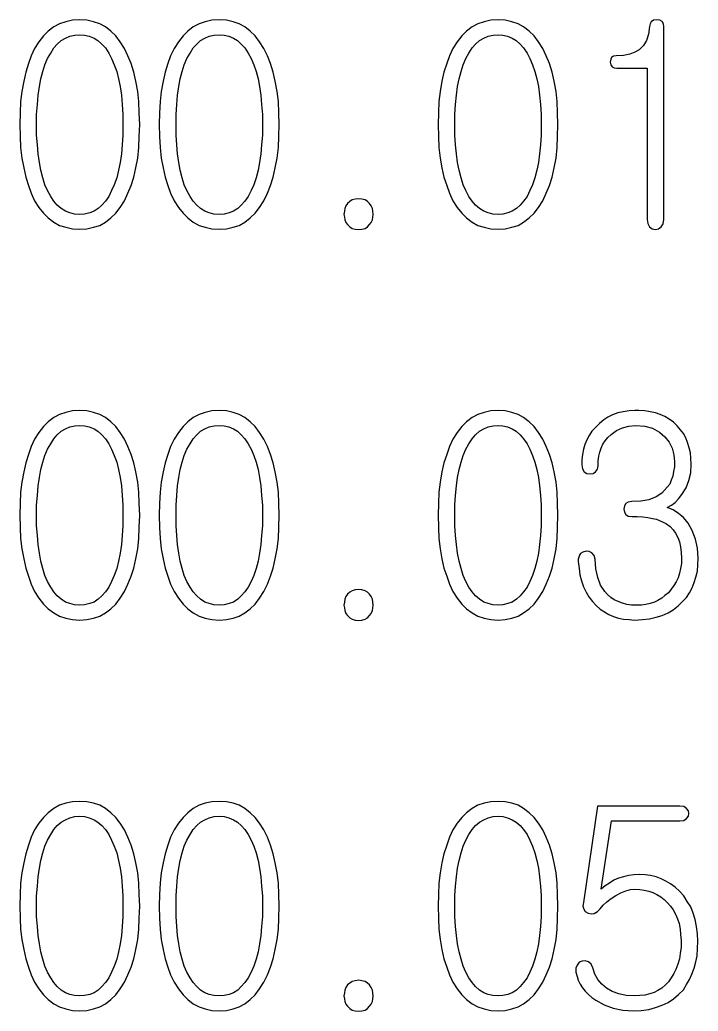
# Model space of a CAD drawing. Extents: x -5 to 108, y -42 to 54.
# Drawn here: x 21.02 to 25.43, y -35.1 to -28.66 of the extents above; entities that cross this region are included whole.
import ezdxf

# ---------------------------------------------------------------- set-up
doc = ezdxf.new("R2010")
doc.units = 0
doc.layers.add('DRILL_GDO', color=1, linetype='CONTINUOUS')

msp = doc.modelspace()

# ---------------------------------------------------------------- linework, layer by layer
at = {"layer": 'DRILL_GDO'}
for points in [[(21.40966, -28.65882), (21.3614, -28.66136), (21.31822, -28.67152), (21.27758, -28.68422), (21.23948, -28.70454), (21.20392, -28.73248), (21.17344, -28.76296), (21.14296, -28.80106), (21.11502, -28.84424), (21.09216, -28.8925), (21.07438, -28.9433), (21.0566, -28.99918), (21.0439, -29.0576), (21.0312, -29.12364), (21.02358, -29.18968), (21.02104, -29.26334), (21.0185, -29.33954), (21.02104, -29.41828), (21.02358, -29.4894), (21.0312, -29.55798), (21.0439, -29.62148), (21.0566, -29.68244), (21.07438, -29.73578), (21.09216, -29.78658), (21.11502, -29.83484), (21.14296, -29.87802), (21.17344, -29.91612), (21.20392, -29.9466), (21.23948, -29.97454), (21.27758, -29.99486), (21.31822, -30.00756), (21.3614, -30.01772), (21.40966, -30.02026), (21.45538, -30.01772), (21.49856, -30.00756), (21.5392, -29.99486), (21.57476, -29.97454), (21.61032, -29.9466), (21.64334, -29.91612), (21.67128, -29.87802), (21.69922, -29.83484), (21.72208, -29.78658), (21.7424, -29.73578), (21.76018, -29.68244), (21.77288, -29.62148), (21.78558, -29.55798), (21.7932, -29.4894), (21.79574, -29.41828), (21.79828, -29.33954), (21.79574, -29.26334), (21.7932, -29.18968), (21.78558, -29.12364), (21.77288, -29.0576), (21.76018, -28.99918), (21.7424, -28.9433), (21.72208, -28.8925), (21.69922, -28.84424), (21.67128, -28.80106), (21.64334, -28.76296), (21.61032, -28.73248), (21.57476, -28.70454), (21.5392, -28.68422), (21.49856, -28.67152), (21.45538, -28.66136), (21.40966, -28.65882)], [(22.31644, -28.65882), (22.26818, -28.66136), (22.225, -28.67152), (22.18436, -28.68422), (22.14626, -28.70454), (22.1107, -28.73248), (22.08022, -28.76296), (22.04974, -28.80106), (22.0218, -28.84424), (21.99894, -28.8925), (21.98116, -28.9433), (21.96338, -28.99918), (21.95068, -29.0576), (21.93798, -29.12364), (21.93036, -29.18968), (21.92782, -29.26334), (21.92528, -29.33954), (21.92782, -29.41828), (21.93036, -29.4894), (21.93798, -29.55798), (21.95068, -29.62148), (21.96338, -29.68244), (21.98116, -29.73578), (21.99894, -29.78658), (22.0218, -29.83484), (22.04974, -29.87802), (22.08022, -29.91612), (22.1107, -29.9466), (22.14626, -29.97454), (22.18436, -29.99486), (22.225, -30.00756), (22.26818, -30.01772), (22.31644, -30.02026), (22.36216, -30.01772), (22.40534, -30.00756), (22.44598, -29.99486), (22.48154, -29.97454), (22.5171, -29.9466), (22.55012, -29.91612), (22.57806, -29.87802), (22.606, -29.83484), (22.62886, -29.78658), (22.64918, -29.73578), (22.66696, -29.68244), (22.67966, -29.62148), (22.69236, -29.55798), (22.69998, -29.4894), (22.70252, -29.41828), (22.70506, -29.33954), (22.70252, -29.26334), (22.69998, -29.18968), (22.69236, -29.12364), (22.67966, -29.0576), (22.66696, -28.99918), (22.64918, -28.9433), (22.62886, -28.8925), (22.606, -28.84424), (22.57806, -28.80106), (22.55012, -28.76296), (22.5171, -28.73248), (22.48154, -28.70454), (22.44598, -28.68422), (22.40534, -28.67152), (22.36216, -28.66136), (22.31644, -28.65882)], [(24.13, -28.65882), (24.08174, -28.66136), (24.03856, -28.67152), (23.99792, -28.68422), (23.95982, -28.70454), (23.92426, -28.73248), (23.89378, -28.76296), (23.8633, -28.80106), (23.83536, -28.84424), (23.8125, -28.8925), (23.79472, -28.9433), (23.77694, -28.99918), (23.76424, -29.0576), (23.75154, -29.12364), (23.74392, -29.18968), (23.74138, -29.26334), (23.73884, -29.33954), (23.74138, -29.41828), (23.74392, -29.4894), (23.75154, -29.55798), (23.76424, -29.62148), (23.77694, -29.68244), (23.79472, -29.73578), (23.8125, -29.78658), (23.83536, -29.83484), (23.8633, -29.87802), (23.89378, -29.91612), (23.92426, -29.9466), (23.95982, -29.97454), (23.99792, -29.99486), (24.03856, -30.00756), (24.08174, -30.01772), (24.13, -30.02026), (24.17572, -30.01772), (24.2189, -30.00756), (24.25954, -29.99486), (24.2951, -29.97454), (24.33066, -29.9466), (24.36368, -29.91612), (24.39162, -29.87802), (24.41956, -29.83484), (24.44242, -29.78658), (24.46274, -29.73578), (24.48052, -29.68244), (24.49322, -29.62148), (24.50592, -29.55798), (24.51354, -29.4894), (24.51608, -29.41828), (24.51862, -29.33954), (24.51608, -29.26334), (24.51354, -29.18968), (24.50592, -29.12364), (24.49322, -29.0576), (24.48052, -28.99918), (24.46274, -28.9433), (24.44242, -28.8925), (24.41956, -28.84424), (24.39162, -28.80106), (24.36368, -28.76296), (24.33066, -28.73248), (24.2951, -28.70454), (24.25954, -28.68422), (24.2189, -28.67152), (24.17572, -28.66136), (24.13, -28.65882)], [(24.90216, -28.97378), (25.09774, -28.97378), (25.09774, -29.95676), (25.10282, -29.98216), (25.11298, -30.00502), (25.13076, -30.01772), (25.15362, -30.0228), (25.1714, -30.01772), (25.18918, -30.00502), (25.20188, -29.9847), (25.20696, -29.95676), (25.20696, -28.702), (25.20442, -28.68422), (25.1968, -28.66898), (25.18156, -28.66136), (25.16124, -28.65882), (25.14092, -28.66136), (25.12568, -28.67152), (25.11806, -28.68422), (25.11298, -28.702), (25.1079, -28.7528), (25.0952, -28.79344), (25.07488, -28.82646), (25.04694, -28.8544), (25.019, -28.86964), (24.98598, -28.88234), (24.94534, -28.88996), (24.89708, -28.8925), (24.8793, -28.89504), (24.8666, -28.90266), (24.86152, -28.91536), (24.85898, -28.93314), (24.86152, -28.95092), (24.87168, -28.96362), (24.88438, -28.97124), (24.90216, -28.97378)], [(21.40966, -28.75534), (21.44014, -28.75788), (21.47062, -28.7655), (21.5011, -28.7782), (21.5265, -28.79344), (21.5519, -28.8163), (21.57476, -28.8417), (21.59762, -28.87472), (21.6154, -28.91028), (21.63318, -28.95092), (21.64842, -28.9941), (21.66112, -29.04236), (21.67128, -29.09316), (21.6789, -29.14904), (21.68398, -29.21), (21.68906, -29.2735), (21.68906, -29.33954), (21.68906, -29.40812), (21.68398, -29.47162), (21.6789, -29.53004), (21.67128, -29.58592), (21.66112, -29.63672), (21.64842, -29.68498), (21.63318, -29.7307), (21.6154, -29.7688), (21.59762, -29.8069), (21.57476, -29.83738), (21.5519, -29.86278), (21.52904, -29.88564), (21.5011, -29.90342), (21.47316, -29.91358), (21.44014, -29.9212), (21.40966, -29.92374), (21.3741, -29.9212), (21.34362, -29.91358), (21.31568, -29.90342), (21.28774, -29.88564), (21.26234, -29.86278), (21.23948, -29.83738), (21.21916, -29.8069), (21.19884, -29.7688), (21.18106, -29.7307), (21.16836, -29.68498), (21.15566, -29.63672), (21.1455, -29.58592), (21.13788, -29.53004), (21.1328, -29.47162), (21.12772, -29.40812), (21.12772, -29.33954), (21.12772, -29.2735), (21.1328, -29.21), (21.13788, -29.14904), (21.1455, -29.09316), (21.15566, -29.04236), (21.16836, -28.9941), (21.18106, -28.95092), (21.19884, -28.91028), (21.21916, -28.87472), (21.23948, -28.8417), (21.26234, -28.8163), (21.28774, -28.79344), (21.31568, -28.7782), (21.34362, -28.7655), (21.37664, -28.75788), (21.40966, -28.75534)], [(22.31644, -28.75534), (22.34692, -28.75788), (22.3774, -28.7655), (22.40788, -28.7782), (22.43328, -28.79344), (22.45868, -28.8163), (22.48154, -28.8417), (22.5044, -28.87472), (22.52218, -28.91028), (22.53996, -28.95092), (22.5552, -28.9941), (22.5679, -29.04236), (22.57806, -29.09316), (22.58568, -29.14904), (22.59076, -29.21), (22.59584, -29.2735), (22.59584, -29.33954), (22.59584, -29.40812), (22.59076, -29.47162), (22.58568, -29.53004), (22.57806, -29.58592), (22.5679, -29.63672), (22.5552, -29.68498), (22.53996, -29.7307), (22.52218, -29.7688), (22.5044, -29.8069), (22.48154, -29.83738), (22.45868, -29.86278), (22.43582, -29.88564), (22.40788, -29.90342), (22.37994, -29.91358), (22.34692, -29.9212), (22.31644, -29.92374), (22.28088, -29.9212), (22.2504, -29.91358), (22.22246, -29.90342), (22.19452, -29.88564), (22.16912, -29.86278), (22.14626, -29.83738), (22.12594, -29.8069), (22.10562, -29.7688), (22.08784, -29.7307), (22.07514, -29.68498), (22.06244, -29.63672), (22.05228, -29.58592), (22.04466, -29.53004), (22.03958, -29.47162), (22.0345, -29.40812), (22.0345, -29.33954), (22.0345, -29.2735), (22.03958, -29.21), (22.04466, -29.14904), (22.05228, -29.09316), (22.06244, -29.04236), (22.07514, -28.9941), (22.08784, -28.95092), (22.10562, -28.91028), (22.12594, -28.87472), (22.14626, -28.8417), (22.16912, -28.8163), (22.19452, -28.79344), (22.22246, -28.7782), (22.2504, -28.7655), (22.28342, -28.75788), (22.31644, -28.75534)], [(24.13, -28.75534), (24.16048, -28.75788), (24.19096, -28.7655), (24.22144, -28.7782), (24.24684, -28.79344), (24.27224, -28.8163), (24.2951, -28.8417), (24.31796, -28.87472), (24.33574, -28.91028), (24.35352, -28.95092), (24.36876, -28.9941), (24.38146, -29.04236), (24.39162, -29.09316), (24.39924, -29.14904), (24.40432, -29.21), (24.4094, -29.2735), (24.4094, -29.33954), (24.4094, -29.40812), (24.40432, -29.47162), (24.39924, -29.53004), (24.39162, -29.58592), (24.38146, -29.63672), (24.36876, -29.68498), (24.35352, -29.7307), (24.33574, -29.7688), (24.31796, -29.8069), (24.2951, -29.83738), (24.27224, -29.86278), (24.24938, -29.88564), (24.22144, -29.90342), (24.1935, -29.91358), (24.16048, -29.9212), (24.13, -29.92374), (24.09444, -29.9212), (24.06396, -29.91358), (24.03602, -29.90342), (24.00808, -29.88564), (23.98268, -29.86278), (23.95982, -29.83738), (23.9395, -29.8069), (23.91918, -29.7688), (23.9014, -29.7307), (23.8887, -29.68498), (23.876, -29.63672), (23.86584, -29.58592), (23.85822, -29.53004), (23.85314, -29.47162), (23.84806, -29.40812), (23.84806, -29.33954), (23.84806, -29.2735), (23.85314, -29.21), (23.85822, -29.14904), (23.86584, -29.09316), (23.876, -29.04236), (23.8887, -28.9941), (23.9014, -28.95092), (23.91918, -28.91028), (23.9395, -28.87472), (23.95982, -28.8417), (23.98268, -28.8163), (24.00808, -28.79344), (24.03602, -28.7782), (24.06396, -28.7655), (24.09698, -28.75788), (24.13, -28.75534)], [(23.22322, -29.82214), (23.20036, -29.82468), (23.18004, -29.82976), (23.1648, -29.83992), (23.14956, -29.85262), (23.1394, -29.86786), (23.13178, -29.88564), (23.12924, -29.90342), (23.1267, -29.92374), (23.12924, -29.94152), (23.13178, -29.9593), (23.1394, -29.97708), (23.14956, -29.98978), (23.1648, -30.00502), (23.18004, -30.01518), (23.20036, -30.02026), (23.22322, -30.0228), (23.24354, -30.02026), (23.26386, -30.01518), (23.2791, -30.00502), (23.2918, -29.98978), (23.3045, -29.97708), (23.31212, -29.9593), (23.31466, -29.94152), (23.3172, -29.92374), (23.31466, -29.90342), (23.31212, -29.88564), (23.3045, -29.86786), (23.2918, -29.85262), (23.2791, -29.83992), (23.26386, -29.82976), (23.24354, -29.82468), (23.22322, -29.82214)], [(21.40966, -31.19882), (21.3614, -31.20136), (21.31822, -31.21152), (21.27758, -31.22422), (21.23948, -31.24454), (21.20392, -31.27248), (21.17344, -31.30296), (21.14296, -31.34106), (21.11502, -31.38424), (21.09216, -31.4325), (21.07438, -31.4833), (21.0566, -31.53918), (21.0439, -31.5976), (21.0312, -31.66364), (21.02358, -31.72968), (21.02104, -31.80334), (21.0185, -31.87954), (21.02104, -31.95828), (21.02358, -32.0294), (21.0312, -32.09798), (21.0439, -32.16148), (21.0566, -32.22244), (21.07438, -32.27578), (21.09216, -32.32658), (21.11502, -32.37484), (21.14296, -32.41802), (21.17344, -32.45612), (21.20392, -32.4866), (21.23948, -32.51454), (21.27758, -32.53486), (21.31822, -32.54756), (21.3614, -32.55772), (21.40966, -32.56026), (21.45538, -32.55772), (21.49856, -32.54756), (21.5392, -32.53486), (21.57476, -32.51454), (21.61032, -32.4866), (21.64334, -32.45612), (21.67128, -32.41802), (21.69922, -32.37484), (21.72208, -32.32658), (21.7424, -32.27578), (21.76018, -32.22244), (21.77288, -32.16148), (21.78558, -32.09798), (21.7932, -32.0294), (21.79574, -31.95828), (21.79828, -31.87954), (21.79574, -31.80334), (21.7932, -31.72968), (21.78558, -31.66364), (21.77288, -31.5976), (21.76018, -31.53918), (21.7424, -31.4833), (21.72208, -31.4325), (21.69922, -31.38424), (21.67128, -31.34106), (21.64334, -31.30296), (21.61032, -31.27248), (21.57476, -31.24454), (21.5392, -31.22422), (21.49856, -31.21152), (21.45538, -31.20136), (21.40966, -31.19882)], [(22.31644, -31.19882), (22.26818, -31.20136), (22.225, -31.21152), (22.18436, -31.22422), (22.14626, -31.24454), (22.1107, -31.27248), (22.08022, -31.30296), (22.04974, -31.34106), (22.0218, -31.38424), (21.99894, -31.4325), (21.98116, -31.4833), (21.96338, -31.53918), (21.95068, -31.5976), (21.93798, -31.66364), (21.93036, -31.72968), (21.92782, -31.80334), (21.92528, -31.87954), (21.92782, -31.95828), (21.93036, -32.0294), (21.93798, -32.09798), (21.95068, -32.16148), (21.96338, -32.22244), (21.98116, -32.27578), (21.99894, -32.32658), (22.0218, -32.37484), (22.04974, -32.41802), (22.08022, -32.45612), (22.1107, -32.4866), (22.14626, -32.51454), (22.18436, -32.53486), (22.225, -32.54756), (22.26818, -32.55772), (22.31644, -32.56026), (22.36216, -32.55772), (22.40534, -32.54756), (22.44598, -32.53486), (22.48154, -32.51454), (22.5171, -32.4866), (22.55012, -32.45612), (22.57806, -32.41802), (22.606, -32.37484), (22.62886, -32.32658), (22.64918, -32.27578), (22.66696, -32.22244), (22.67966, -32.16148), (22.69236, -32.09798), (22.69998, -32.0294), (22.70252, -31.95828), (22.70506, -31.87954), (22.70252, -31.80334), (22.69998, -31.72968), (22.69236, -31.66364), (22.67966, -31.5976), (22.66696, -31.53918), (22.64918, -31.4833), (22.62886, -31.4325), (22.606, -31.38424), (22.57806, -31.34106), (22.55012, -31.30296), (22.5171, -31.27248), (22.48154, -31.24454), (22.44598, -31.22422), (22.40534, -31.21152), (22.36216, -31.20136), (22.31644, -31.19882)], [(24.13, -31.19882), (24.08174, -31.20136), (24.03856, -31.21152), (23.99792, -31.22422), (23.95982, -31.24454), (23.92426, -31.27248), (23.89378, -31.30296), (23.8633, -31.34106), (23.83536, -31.38424), (23.8125, -31.4325), (23.79472, -31.4833), (23.77694, -31.53918), (23.76424, -31.5976), (23.75154, -31.66364), (23.74392, -31.72968), (23.74138, -31.80334), (23.73884, -31.87954), (23.74138, -31.95828), (23.74392, -32.0294), (23.75154, -32.09798), (23.76424, -32.16148), (23.77694, -32.22244), (23.79472, -32.27578), (23.8125, -32.32658), (23.83536, -32.37484), (23.8633, -32.41802), (23.89378, -32.45612), (23.92426, -32.4866), (23.95982, -32.51454), (23.99792, -32.53486), (24.03856, -32.54756), (24.08174, -32.55772), (24.13, -32.56026), (24.17572, -32.55772), (24.2189, -32.54756), (24.25954, -32.53486), (24.2951, -32.51454), (24.33066, -32.4866), (24.36368, -32.45612), (24.39162, -32.41802), (24.41956, -32.37484), (24.44242, -32.32658), (24.46274, -32.27578), (24.48052, -32.22244), (24.49322, -32.16148), (24.50592, -32.09798), (24.51354, -32.0294), (24.51608, -31.95828), (24.51862, -31.87954), (24.51608, -31.80334), (24.51354, -31.72968), (24.50592, -31.66364), (24.49322, -31.5976), (24.48052, -31.53918), (24.46274, -31.4833), (24.44242, -31.4325), (24.41956, -31.38424), (24.39162, -31.34106), (24.36368, -31.30296), (24.33066, -31.27248), (24.2951, -31.24454), (24.25954, -31.22422), (24.2189, -31.21152), (24.17572, -31.20136), (24.13, -31.19882)], [(25.0444, -31.19882), (25.019, -31.19882), (24.9809, -31.20136), (24.9428, -31.20644), (24.90724, -31.21406), (24.87422, -31.22676), (24.84374, -31.242), (24.8158, -31.25978), (24.78786, -31.28264), (24.76246, -31.30804), (24.7396, -31.33344), (24.72182, -31.36138), (24.70658, -31.38932), (24.69388, -31.4198), (24.68372, -31.45028), (24.67864, -31.4833), (24.67356, -31.51632), (24.67356, -31.55188), (24.67864, -31.57728), (24.6888, -31.5976), (24.70658, -31.60776), (24.7269, -31.6103), (24.74722, -31.60776), (24.76246, -31.5976), (24.77516, -31.57982), (24.78024, -31.55696), (24.78024, -31.52648), (24.78532, -31.496), (24.7904, -31.46806), (24.80056, -31.44266), (24.81072, -31.41726), (24.82596, -31.3944), (24.84374, -31.37408), (24.86406, -31.35376), (24.89962, -31.32836), (24.93772, -31.31058), (24.97836, -31.30042), (25.02408, -31.29534), (25.0825, -31.30042), (25.1333, -31.31312), (25.17902, -31.33852), (25.21458, -31.369), (25.24252, -31.40456), (25.2603, -31.44266), (25.273, -31.48584), (25.27554, -31.53156), (25.27554, -31.56458), (25.27046, -31.59506), (25.26538, -31.62554), (25.25522, -31.65094), (25.24506, -31.67634), (25.22982, -31.69666), (25.21204, -31.71698), (25.19426, -31.73476), (25.15616, -31.76016), (25.11044, -31.77794), (25.0571, -31.7881), (24.99868, -31.79064), (24.97582, -31.79318), (24.96058, -31.80334), (24.95042, -31.81858), (24.94788, -31.8389), (24.95042, -31.85922), (24.96058, -31.87446), (24.97582, -31.88462), (24.99868, -31.88716), (25.03424, -31.88716), (25.0698, -31.8897), (25.10282, -31.89478), (25.1333, -31.89986), (25.1587, -31.90494), (25.1841, -31.9151), (25.20696, -31.92526), (25.22474, -31.93542), (25.2476, -31.9532), (25.26792, -31.97352), (25.28316, -31.99638), (25.2984, -32.02432), (25.30856, -32.05226), (25.31618, -32.08528), (25.31872, -32.12084), (25.32126, -32.15894), (25.32126, -32.19196), (25.31618, -32.22498), (25.30856, -32.25546), (25.30094, -32.28594), (25.28824, -32.31134), (25.273, -32.33674), (25.25522, -32.3596), (25.23744, -32.38246), (25.21458, -32.40024), (25.19426, -32.41802), (25.16886, -32.43326), (25.146, -32.44342), (25.11806, -32.45358), (25.09012, -32.45866), (25.06218, -32.46374), (25.0317, -32.46374), (24.99614, -32.46374), (24.96566, -32.45866), (24.93772, -32.45104), (24.90978, -32.44088), (24.88438, -32.42818), (24.86152, -32.41294), (24.8412, -32.39516), (24.82342, -32.37484), (24.79548, -32.3342), (24.7777, -32.2834), (24.765, -32.22752), (24.75992, -32.16402), (24.75484, -32.14116), (24.7396, -32.12338), (24.72182, -32.11576), (24.7015, -32.11322), (24.68118, -32.1183), (24.66594, -32.12846), (24.65832, -32.13862), (24.65324, -32.15132), (24.6507, -32.16402), (24.6507, -32.17926), (24.65578, -32.22498), (24.66086, -32.26562), (24.67102, -32.30626), (24.68372, -32.34436), (24.7015, -32.37992), (24.71928, -32.4104), (24.74214, -32.44088), (24.76754, -32.46628), (24.79294, -32.48914), (24.82088, -32.50692), (24.84882, -32.5247), (24.8793, -32.5374), (24.91232, -32.54756), (24.94534, -32.55518), (24.9809, -32.55772), (25.01646, -32.56026), (25.06726, -32.55772), (25.11298, -32.55264), (25.15616, -32.54248), (25.1968, -32.52978), (25.2349, -32.51454), (25.26792, -32.49422), (25.30094, -32.46882), (25.32888, -32.44088), (25.35428, -32.41294), (25.3746, -32.38246), (25.39238, -32.35198), (25.40508, -32.31642), (25.41524, -32.28086), (25.4254, -32.24276), (25.42794, -32.20212), (25.43048, -32.15894), (25.4254, -32.0929), (25.4127, -32.03448), (25.39238, -31.9786), (25.36444, -31.93034), (25.33396, -31.89478), (25.30348, -31.86684), (25.26792, -31.84398), (25.22982, -31.82874), (25.25776, -31.8135), (25.28062, -31.79572), (25.30348, -31.77286), (25.3238, -31.74492), (25.35174, -31.70174), (25.36952, -31.65348), (25.38222, -31.60268), (25.38476, -31.5468), (25.38222, -31.5087), (25.37968, -31.47314), (25.37206, -31.44012), (25.3619, -31.4071), (25.3492, -31.37662), (25.33396, -31.34868), (25.31618, -31.32328), (25.29332, -31.29788), (25.27046, -31.27502), (25.24252, -31.2547), (25.21458, -31.23692), (25.1841, -31.22422), (25.15362, -31.21406), (25.11806, -31.20644), (25.0825, -31.20136), (25.0444, -31.19882)], [(21.40966, -31.29534), (21.44014, -31.29788), (21.47062, -31.3055), (21.5011, -31.3182), (21.5265, -31.33344), (21.5519, -31.3563), (21.57476, -31.3817), (21.59762, -31.41472), (21.6154, -31.45028), (21.63318, -31.49092), (21.64842, -31.5341), (21.66112, -31.58236), (21.67128, -31.63316), (21.6789, -31.68904), (21.68398, -31.75), (21.68906, -31.8135), (21.68906, -31.87954), (21.68906, -31.94812), (21.68398, -32.01162), (21.6789, -32.07004), (21.67128, -32.12592), (21.66112, -32.17672), (21.64842, -32.22498), (21.63318, -32.2707), (21.6154, -32.3088), (21.59762, -32.3469), (21.57476, -32.37738), (21.5519, -32.40278), (21.52904, -32.42564), (21.5011, -32.44342), (21.47316, -32.45358), (21.44014, -32.4612), (21.40966, -32.46374), (21.3741, -32.4612), (21.34362, -32.45358), (21.31568, -32.44342), (21.28774, -32.42564), (21.26234, -32.40278), (21.23948, -32.37738), (21.21916, -32.3469), (21.19884, -32.3088), (21.18106, -32.2707), (21.16836, -32.22498), (21.15566, -32.17672), (21.1455, -32.12592), (21.13788, -32.07004), (21.1328, -32.01162), (21.12772, -31.94812), (21.12772, -31.87954), (21.12772, -31.8135), (21.1328, -31.75), (21.13788, -31.68904), (21.1455, -31.63316), (21.15566, -31.58236), (21.16836, -31.5341), (21.18106, -31.49092), (21.19884, -31.45028), (21.21916, -31.41472), (21.23948, -31.3817), (21.26234, -31.3563), (21.28774, -31.33344), (21.31568, -31.3182), (21.34362, -31.3055), (21.37664, -31.29788), (21.40966, -31.29534)], [(22.31644, -31.29534), (22.34692, -31.29788), (22.3774, -31.3055), (22.40788, -31.3182), (22.43328, -31.33344), (22.45868, -31.3563), (22.48154, -31.3817), (22.5044, -31.41472), (22.52218, -31.45028), (22.53996, -31.49092), (22.5552, -31.5341), (22.5679, -31.58236), (22.57806, -31.63316), (22.58568, -31.68904), (22.59076, -31.75), (22.59584, -31.8135), (22.59584, -31.87954), (22.59584, -31.94812), (22.59076, -32.01162), (22.58568, -32.07004), (22.57806, -32.12592), (22.5679, -32.17672), (22.5552, -32.22498), (22.53996, -32.2707), (22.52218, -32.3088), (22.5044, -32.3469), (22.48154, -32.37738), (22.45868, -32.40278), (22.43582, -32.42564), (22.40788, -32.44342), (22.37994, -32.45358), (22.34692, -32.4612), (22.31644, -32.46374), (22.28088, -32.4612), (22.2504, -32.45358), (22.22246, -32.44342), (22.19452, -32.42564), (22.16912, -32.40278), (22.14626, -32.37738), (22.12594, -32.3469), (22.10562, -32.3088), (22.08784, -32.2707), (22.07514, -32.22498), (22.06244, -32.17672), (22.05228, -32.12592), (22.04466, -32.07004), (22.03958, -32.01162), (22.0345, -31.94812), (22.0345, -31.87954), (22.0345, -31.8135), (22.03958, -31.75), (22.04466, -31.68904), (22.05228, -31.63316), (22.06244, -31.58236), (22.07514, -31.5341), (22.08784, -31.49092), (22.10562, -31.45028), (22.12594, -31.41472), (22.14626, -31.3817), (22.16912, -31.3563), (22.19452, -31.33344), (22.22246, -31.3182), (22.2504, -31.3055), (22.28342, -31.29788), (22.31644, -31.29534)], [(24.13, -31.29534), (24.16048, -31.29788), (24.19096, -31.3055), (24.22144, -31.3182), (24.24684, -31.33344), (24.27224, -31.3563), (24.2951, -31.3817), (24.31796, -31.41472), (24.33574, -31.45028), (24.35352, -31.49092), (24.36876, -31.5341), (24.38146, -31.58236), (24.39162, -31.63316), (24.39924, -31.68904), (24.40432, -31.75), (24.4094, -31.8135), (24.4094, -31.87954), (24.4094, -31.94812), (24.40432, -32.01162), (24.39924, -32.07004), (24.39162, -32.12592), (24.38146, -32.17672), (24.36876, -32.22498), (24.35352, -32.2707), (24.33574, -32.3088), (24.31796, -32.3469), (24.2951, -32.37738), (24.27224, -32.40278), (24.24938, -32.42564), (24.22144, -32.44342), (24.1935, -32.45358), (24.16048, -32.4612), (24.13, -32.46374), (24.09444, -32.4612), (24.06396, -32.45358), (24.03602, -32.44342), (24.00808, -32.42564), (23.98268, -32.40278), (23.95982, -32.37738), (23.9395, -32.3469), (23.91918, -32.3088), (23.9014, -32.2707), (23.8887, -32.22498), (23.876, -32.17672), (23.86584, -32.12592), (23.85822, -32.07004), (23.85314, -32.01162), (23.84806, -31.94812), (23.84806, -31.87954), (23.84806, -31.8135), (23.85314, -31.75), (23.85822, -31.68904), (23.86584, -31.63316), (23.876, -31.58236), (23.8887, -31.5341), (23.9014, -31.49092), (23.91918, -31.45028), (23.9395, -31.41472), (23.95982, -31.3817), (23.98268, -31.3563), (24.00808, -31.33344), (24.03602, -31.3182), (24.06396, -31.3055), (24.09698, -31.29788), (24.13, -31.29534)], [(23.22322, -32.36214), (23.20036, -32.36468), (23.18004, -32.36976), (23.1648, -32.37992), (23.14956, -32.39262), (23.1394, -32.40786), (23.13178, -32.42564), (23.12924, -32.44342), (23.1267, -32.46374), (23.12924, -32.48152), (23.13178, -32.4993), (23.1394, -32.51708), (23.14956, -32.52978), (23.1648, -32.54502), (23.18004, -32.55518), (23.20036, -32.56026), (23.22322, -32.5628), (23.24354, -32.56026), (23.26386, -32.55518), (23.2791, -32.54502), (23.2918, -32.52978), (23.3045, -32.51708), (23.31212, -32.4993), (23.31466, -32.48152), (23.3172, -32.46374), (23.31466, -32.44342), (23.31212, -32.42564), (23.3045, -32.40786), (23.2918, -32.39262), (23.2791, -32.37992), (23.26386, -32.36976), (23.24354, -32.36468), (23.22322, -32.36214)], [(21.40966, -33.73882), (21.3614, -33.74136), (21.31822, -33.75152), (21.27758, -33.76422), (21.23948, -33.78454), (21.20392, -33.81248), (21.17344, -33.84296), (21.14296, -33.88106), (21.11502, -33.92424), (21.09216, -33.9725), (21.07438, -34.0233), (21.0566, -34.07918), (21.0439, -34.1376), (21.0312, -34.20364), (21.02358, -34.26968), (21.02104, -34.34334), (21.0185, -34.41954), (21.02104, -34.49828), (21.02358, -34.5694), (21.0312, -34.63798), (21.0439, -34.70148), (21.0566, -34.76244), (21.07438, -34.81578), (21.09216, -34.86658), (21.11502, -34.91484), (21.14296, -34.95802), (21.17344, -34.99612), (21.20392, -35.0266), (21.23948, -35.05454), (21.27758, -35.07486), (21.31822, -35.08756), (21.3614, -35.09772), (21.40966, -35.10026), (21.45538, -35.09772), (21.49856, -35.08756), (21.5392, -35.07486), (21.57476, -35.05454), (21.61032, -35.0266), (21.64334, -34.99612), (21.67128, -34.95802), (21.69922, -34.91484), (21.72208, -34.86658), (21.7424, -34.81578), (21.76018, -34.76244), (21.77288, -34.70148), (21.78558, -34.63798), (21.7932, -34.5694), (21.79574, -34.49828), (21.79828, -34.41954), (21.79574, -34.34334), (21.7932, -34.26968), (21.78558, -34.20364), (21.77288, -34.1376), (21.76018, -34.07918), (21.7424, -34.0233), (21.72208, -33.9725), (21.69922, -33.92424), (21.67128, -33.88106), (21.64334, -33.84296), (21.61032, -33.81248), (21.57476, -33.78454), (21.5392, -33.76422), (21.49856, -33.75152), (21.45538, -33.74136), (21.40966, -33.73882)], [(22.31644, -33.73882), (22.26818, -33.74136), (22.225, -33.75152), (22.18436, -33.76422), (22.14626, -33.78454), (22.1107, -33.81248), (22.08022, -33.84296), (22.04974, -33.88106), (22.0218, -33.92424), (21.99894, -33.9725), (21.98116, -34.0233), (21.96338, -34.07918), (21.95068, -34.1376), (21.93798, -34.20364), (21.93036, -34.26968), (21.92782, -34.34334), (21.92528, -34.41954), (21.92782, -34.49828), (21.93036, -34.5694), (21.93798, -34.63798), (21.95068, -34.70148), (21.96338, -34.76244), (21.98116, -34.81578), (21.99894, -34.86658), (22.0218, -34.91484), (22.04974, -34.95802), (22.08022, -34.99612), (22.1107, -35.0266), (22.14626, -35.05454), (22.18436, -35.07486), (22.225, -35.08756), (22.26818, -35.09772), (22.31644, -35.10026), (22.36216, -35.09772), (22.40534, -35.08756), (22.44598, -35.07486), (22.48154, -35.05454), (22.5171, -35.0266), (22.55012, -34.99612), (22.57806, -34.95802), (22.606, -34.91484), (22.62886, -34.86658), (22.64918, -34.81578), (22.66696, -34.76244), (22.67966, -34.70148), (22.69236, -34.63798), (22.69998, -34.5694), (22.70252, -34.49828), (22.70506, -34.41954), (22.70252, -34.34334), (22.69998, -34.26968), (22.69236, -34.20364), (22.67966, -34.1376), (22.66696, -34.07918), (22.64918, -34.0233), (22.62886, -33.9725), (22.606, -33.92424), (22.57806, -33.88106), (22.55012, -33.84296), (22.5171, -33.81248), (22.48154, -33.78454), (22.44598, -33.76422), (22.40534, -33.75152), (22.36216, -33.74136), (22.31644, -33.73882)], [(24.13, -33.73882), (24.08174, -33.74136), (24.03856, -33.75152), (23.99792, -33.76422), (23.95982, -33.78454), (23.92426, -33.81248), (23.89378, -33.84296), (23.8633, -33.88106), (23.83536, -33.92424), (23.8125, -33.9725), (23.79472, -34.0233), (23.77694, -34.07918), (23.76424, -34.1376), (23.75154, -34.20364), (23.74392, -34.26968), (23.74138, -34.34334), (23.73884, -34.41954), (23.74138, -34.49828), (23.74392, -34.5694), (23.75154, -34.63798), (23.76424, -34.70148), (23.77694, -34.76244), (23.79472, -34.81578), (23.8125, -34.86658), (23.83536, -34.91484), (23.8633, -34.95802), (23.89378, -34.99612), (23.92426, -35.0266), (23.95982, -35.05454), (23.99792, -35.07486), (24.03856, -35.08756), (24.08174, -35.09772), (24.13, -35.10026), (24.17572, -35.09772), (24.2189, -35.08756), (24.25954, -35.07486), (24.2951, -35.05454), (24.33066, -35.0266), (24.36368, -34.99612), (24.39162, -34.95802), (24.41956, -34.91484), (24.44242, -34.86658), (24.46274, -34.81578), (24.48052, -34.76244), (24.49322, -34.70148), (24.50592, -34.63798), (24.51354, -34.5694), (24.51608, -34.49828), (24.51862, -34.41954), (24.51608, -34.34334), (24.51354, -34.26968), (24.50592, -34.20364), (24.49322, -34.1376), (24.48052, -34.07918), (24.46274, -34.0233), (24.44242, -33.9725), (24.41956, -33.92424), (24.39162, -33.88106), (24.36368, -33.84296), (24.33066, -33.81248), (24.2951, -33.78454), (24.25954, -33.76422), (24.2189, -33.75152), (24.17572, -33.74136), (24.13, -33.73882)], [(25.3111, -33.7693), (24.77516, -33.7693), (24.68372, -34.39668), (24.68118, -34.41954), (24.68626, -34.43986), (24.69642, -34.4551), (24.7142, -34.46526), (24.73452, -34.47034), (24.75484, -34.4678), (24.77516, -34.4551), (24.79294, -34.43732), (24.81326, -34.41446), (24.83612, -34.3916), (24.86406, -34.37128), (24.89454, -34.35096), (24.92756, -34.33318), (24.96058, -34.32048), (24.99106, -34.31286), (25.019, -34.31032), (25.05202, -34.31286), (25.07996, -34.3154), (25.11044, -34.32302), (25.13584, -34.33064), (25.16124, -34.34334), (25.18664, -34.35858), (25.2095, -34.37636), (25.22982, -34.39668), (25.25014, -34.41954), (25.26792, -34.44494), (25.28316, -34.47288), (25.29586, -34.50336), (25.30602, -34.53384), (25.31364, -34.5694), (25.31618, -34.60496), (25.31872, -34.64306), (25.31872, -34.68624), (25.31364, -34.72688), (25.30856, -34.76244), (25.2984, -34.798), (25.2857, -34.83102), (25.273, -34.85896), (25.25522, -34.8869), (25.23744, -34.9123), (25.21712, -34.93262), (25.19426, -34.95294), (25.16886, -34.96818), (25.14346, -34.98088), (25.11552, -34.99104), (25.0825, -34.99866), (25.05202, -35.0012), (25.01646, -35.00374), (24.96312, -35.0012), (24.91486, -34.99104), (24.87168, -34.9758), (24.83358, -34.95294), (24.8031, -34.92754), (24.7777, -34.89706), (24.75738, -34.8615), (24.74468, -34.82086), (24.73452, -34.798), (24.71674, -34.78276), (24.69642, -34.77514), (24.6761, -34.77768), (24.65578, -34.7853), (24.64308, -34.80308), (24.63546, -34.8234), (24.63546, -34.8488), (24.64308, -34.87674), (24.6507, -34.90214), (24.6634, -34.92754), (24.67864, -34.9504), (24.69642, -34.97326), (24.71674, -34.99358), (24.7396, -35.0139), (24.765, -35.03168), (24.81834, -35.06216), (24.87676, -35.08248), (24.94026, -35.09518), (25.00884, -35.10026), (25.05964, -35.09772), (25.11044, -35.09264), (25.15362, -35.07994), (25.1968, -35.0647), (25.2349, -35.04692), (25.27046, -35.02152), (25.30348, -34.99358), (25.33396, -34.9631), (25.35428, -34.93008), (25.3746, -34.89706), (25.38984, -34.8615), (25.40508, -34.8234), (25.41524, -34.78276), (25.42286, -34.74212), (25.4254, -34.6964), (25.42794, -34.64814), (25.4254, -34.59988), (25.42032, -34.55162), (25.41016, -34.5059), (25.39746, -34.46526), (25.38222, -34.42462), (25.35936, -34.38906), (25.3365, -34.3535), (25.30856, -34.32302), (25.28062, -34.29762), (25.25014, -34.27476), (25.21966, -34.25698), (25.18918, -34.24174), (25.15616, -34.22904), (25.1206, -34.22142), (25.08504, -34.21634), (25.04694, -34.2138), (25.01138, -34.21634), (24.97836, -34.22142), (24.94534, -34.22904), (24.91232, -34.2392), (24.88184, -34.2519), (24.8539, -34.26968), (24.82596, -34.28746), (24.80056, -34.31032), (24.8666, -33.86582), (25.3111, -33.86582), (25.3365, -33.86328), (25.35428, -33.85058), (25.36698, -33.83534), (25.36952, -33.81756), (25.36698, -33.79978), (25.35428, -33.78454), (25.3365, -33.77184), (25.3111, -33.7693)], [(21.40966, -33.83534), (21.44014, -33.83788), (21.47062, -33.8455), (21.5011, -33.8582), (21.5265, -33.87344), (21.5519, -33.8963), (21.57476, -33.9217), (21.59762, -33.95472), (21.6154, -33.99028), (21.63318, -34.03092), (21.64842, -34.0741), (21.66112, -34.12236), (21.67128, -34.17316), (21.6789, -34.22904), (21.68398, -34.29), (21.68906, -34.3535), (21.68906, -34.41954), (21.68906, -34.48812), (21.68398, -34.55162), (21.6789, -34.61004), (21.67128, -34.66592), (21.66112, -34.71672), (21.64842, -34.76498), (21.63318, -34.8107), (21.6154, -34.8488), (21.59762, -34.8869), (21.57476, -34.91738), (21.5519, -34.94278), (21.52904, -34.96564), (21.5011, -34.98342), (21.47316, -34.99358), (21.44014, -35.0012), (21.40966, -35.00374), (21.3741, -35.0012), (21.34362, -34.99358), (21.31568, -34.98342), (21.28774, -34.96564), (21.26234, -34.94278), (21.23948, -34.91738), (21.21916, -34.8869), (21.19884, -34.8488), (21.18106, -34.8107), (21.16836, -34.76498), (21.15566, -34.71672), (21.1455, -34.66592), (21.13788, -34.61004), (21.1328, -34.55162), (21.12772, -34.48812), (21.12772, -34.41954), (21.12772, -34.3535), (21.1328, -34.29), (21.13788, -34.22904), (21.1455, -34.17316), (21.15566, -34.12236), (21.16836, -34.0741), (21.18106, -34.03092), (21.19884, -33.99028), (21.21916, -33.95472), (21.23948, -33.9217), (21.26234, -33.8963), (21.28774, -33.87344), (21.31568, -33.8582), (21.34362, -33.8455), (21.37664, -33.83788), (21.40966, -33.83534)], [(22.31644, -33.83534), (22.34692, -33.83788), (22.3774, -33.8455), (22.40788, -33.8582), (22.43328, -33.87344), (22.45868, -33.8963), (22.48154, -33.9217), (22.5044, -33.95472), (22.52218, -33.99028), (22.53996, -34.03092), (22.5552, -34.0741), (22.5679, -34.12236), (22.57806, -34.17316), (22.58568, -34.22904), (22.59076, -34.29), (22.59584, -34.3535), (22.59584, -34.41954), (22.59584, -34.48812), (22.59076, -34.55162), (22.58568, -34.61004), (22.57806, -34.66592), (22.5679, -34.71672), (22.5552, -34.76498), (22.53996, -34.8107), (22.52218, -34.8488), (22.5044, -34.8869), (22.48154, -34.91738), (22.45868, -34.94278), (22.43582, -34.96564), (22.40788, -34.98342), (22.37994, -34.99358), (22.34692, -35.0012), (22.31644, -35.00374), (22.28088, -35.0012), (22.2504, -34.99358), (22.22246, -34.98342), (22.19452, -34.96564), (22.16912, -34.94278), (22.14626, -34.91738), (22.12594, -34.8869), (22.10562, -34.8488), (22.08784, -34.8107), (22.07514, -34.76498), (22.06244, -34.71672), (22.05228, -34.66592), (22.04466, -34.61004), (22.03958, -34.55162), (22.0345, -34.48812), (22.0345, -34.41954), (22.0345, -34.3535), (22.03958, -34.29), (22.04466, -34.22904), (22.05228, -34.17316), (22.06244, -34.12236), (22.07514, -34.0741), (22.08784, -34.03092), (22.10562, -33.99028), (22.12594, -33.95472), (22.14626, -33.9217), (22.16912, -33.8963), (22.19452, -33.87344), (22.22246, -33.8582), (22.2504, -33.8455), (22.28342, -33.83788), (22.31644, -33.83534)], [(24.13, -33.83534), (24.16048, -33.83788), (24.19096, -33.8455), (24.22144, -33.8582), (24.24684, -33.87344), (24.27224, -33.8963), (24.2951, -33.9217), (24.31796, -33.95472), (24.33574, -33.99028), (24.35352, -34.03092), (24.36876, -34.0741), (24.38146, -34.12236), (24.39162, -34.17316), (24.39924, -34.22904), (24.40432, -34.29), (24.4094, -34.3535), (24.4094, -34.41954), (24.4094, -34.48812), (24.40432, -34.55162), (24.39924, -34.61004), (24.39162, -34.66592), (24.38146, -34.71672), (24.36876, -34.76498), (24.35352, -34.8107), (24.33574, -34.8488), (24.31796, -34.8869), (24.2951, -34.91738), (24.27224, -34.94278), (24.24938, -34.96564), (24.22144, -34.98342), (24.1935, -34.99358), (24.16048, -35.0012), (24.13, -35.00374), (24.09444, -35.0012), (24.06396, -34.99358), (24.03602, -34.98342), (24.00808, -34.96564), (23.98268, -34.94278), (23.95982, -34.91738), (23.9395, -34.8869), (23.91918, -34.8488), (23.9014, -34.8107), (23.8887, -34.76498), (23.876, -34.71672), (23.86584, -34.66592), (23.85822, -34.61004), (23.85314, -34.55162), (23.84806, -34.48812), (23.84806, -34.41954), (23.84806, -34.3535), (23.85314, -34.29), (23.85822, -34.22904), (23.86584, -34.17316), (23.876, -34.12236), (23.8887, -34.0741), (23.9014, -34.03092), (23.91918, -33.99028), (23.9395, -33.95472), (23.95982, -33.9217), (23.98268, -33.8963), (24.00808, -33.87344), (24.03602, -33.8582), (24.06396, -33.8455), (24.09698, -33.83788), (24.13, -33.83534)], [(23.22322, -34.90214), (23.20036, -34.90468), (23.18004, -34.90976), (23.1648, -34.91992), (23.14956, -34.93262), (23.1394, -34.94786), (23.13178, -34.96564), (23.12924, -34.98342), (23.1267, -35.00374), (23.12924, -35.02152), (23.13178, -35.0393), (23.1394, -35.05708), (23.14956, -35.06978), (23.1648, -35.08502), (23.18004, -35.09518), (23.20036, -35.10026), (23.22322, -35.1028), (23.24354, -35.10026), (23.26386, -35.09518), (23.2791, -35.08502), (23.2918, -35.06978), (23.3045, -35.05708), (23.31212, -35.0393), (23.31466, -35.02152), (23.3172, -35.00374), (23.31466, -34.98342), (23.31212, -34.96564), (23.3045, -34.94786), (23.2918, -34.93262), (23.2791, -34.91992), (23.26386, -34.90976), (23.24354, -34.90468), (23.22322, -34.90214)]]:
    msp.add_lwpolyline(points, dxfattribs=at)

doc.saveas('drawing.dxf')
